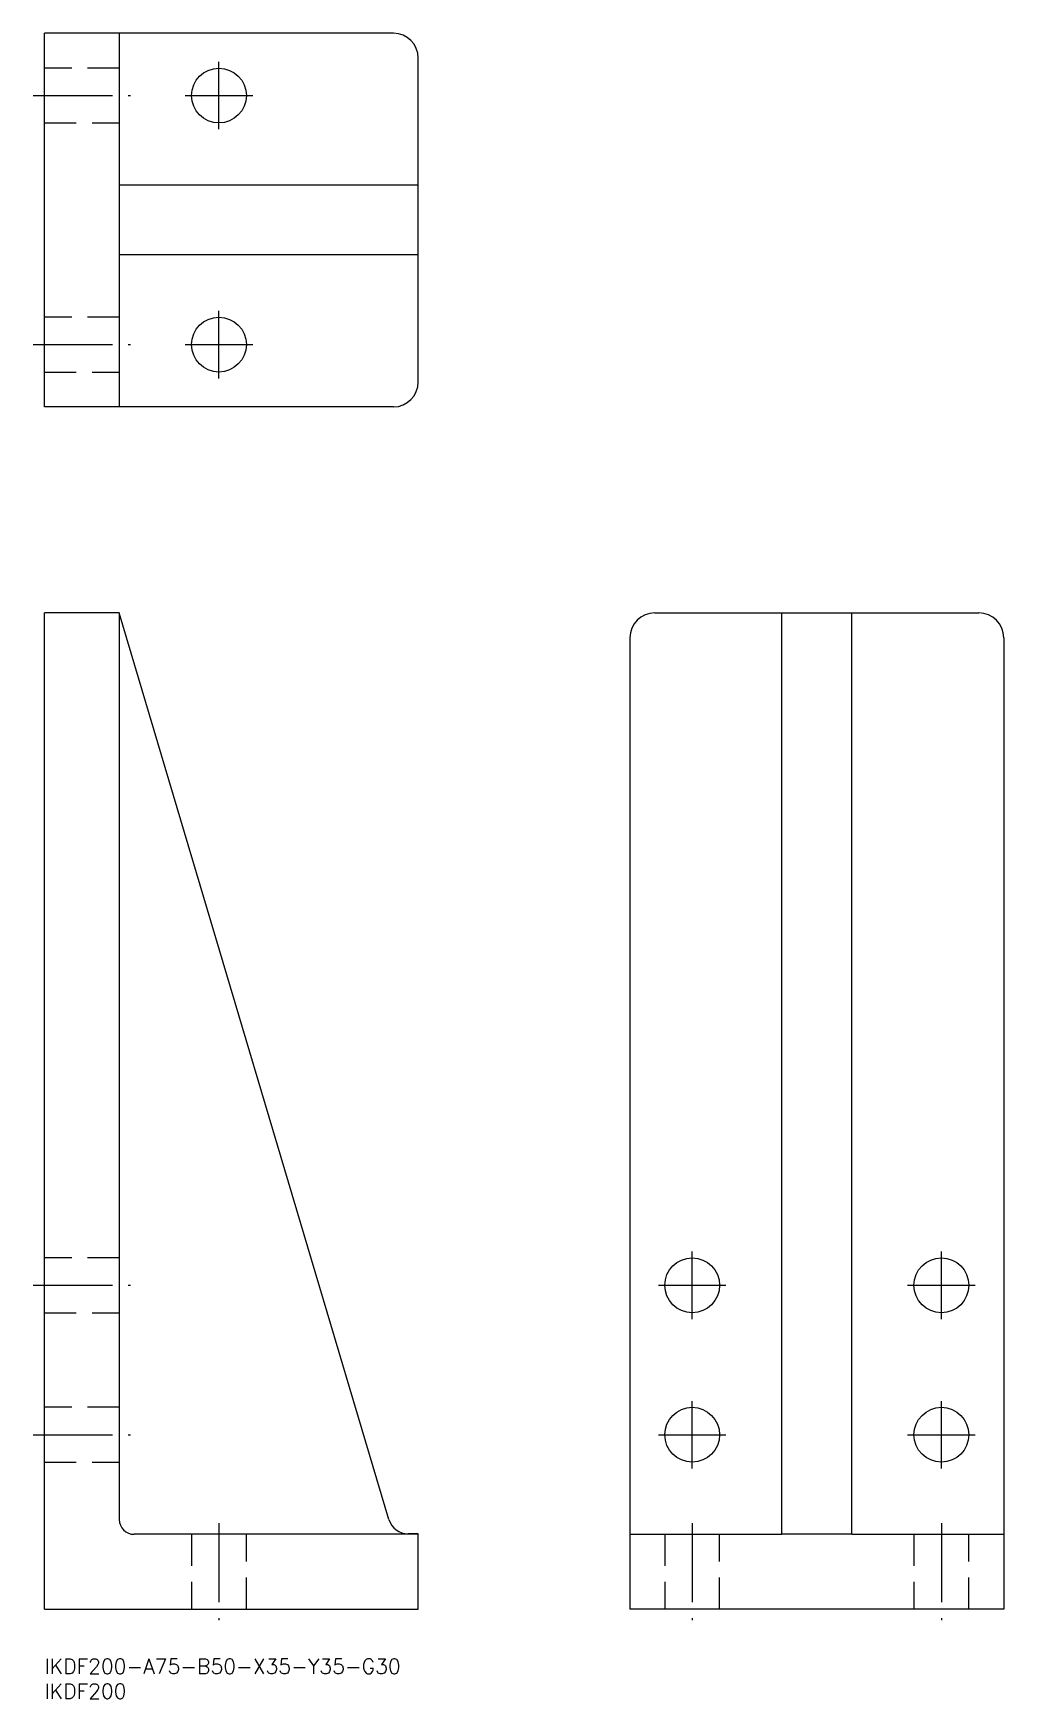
# Model space of a CAD drawing. Extents: x -2 to 192, y -8 to 326.
import ezdxf

# ---------------------------------------------------------------- set-up
doc = ezdxf.new("R2010")
doc.units = 0
doc.header["$LTSCALE"] = 0.5
doc.linetypes.add('CENTER', pattern=[50.8, 31.75, -6.35, 6.35, -6.35])
doc.linetypes.add('DASHED', pattern=[19.05, 12.7, -6.35])
for name, color, linetype in [('MSM_CENTER', 1, 'CENTER'), ('MSM_CONTINUOUS', 7, 'CONTINUOUS'), ('MSM_DASHED', 4, 'DASHED'), ('MSM_PART_NUMBER', 7, 'CONTINUOUS')]:
    doc.layers.add(name, color=color, linetype=linetype)
doc.styles.get("Standard").update_dxf_attribs({"font": 'txt.shx', "height": 3, "bigfont": 'bigfont.shx'})

# ---------------------------------------------------------------- blocks, each defined once
blk = doc.blocks.new('*U32')
at = {"layer": 'MSM_PART_NUMBER'}
blk.add_text('IKDF200-A75-B50-X35-Y35-G30', height=3, dxfattribs=at).set_placement((0, -3))
blk = doc.blocks.new('*U33')
at = {"layer": 'MSM_PART_NUMBER'}
blk.add_text('IKDF200', height=3, dxfattribs=at).set_placement((0, -8))

msp = doc.modelspace()

# ---------------------------------------------------------------- linework, layer by layer
at = {"layer": 'MSM_CENTER'}
for p, q in [((35, 307.1), (35, 320.65)), ((-2.25, 313.87), (17.25, 313.87)), ((28.23, 313.87), (41.78, 313.87)), ((35, 257.1), (35, 270.65)), ((-2.25, 263.87), (17.25, 263.87)), ((28.23, 263.87), (41.78, 263.87)), ((129.98, 68.23), (129.98, 81.77)), ((179.98, 68.23), (179.98, 81.77)), ((-2.25, 75), (17.25, 75)), ((123.2, 75), (136.75, 75)), ((173.2, 75), (186.75, 75)), ((129.98, 38.23), (129.98, 51.77)), ((179.98, 38.23), (179.98, 51.77)), ((-2.25, 45), (17.25, 45)), ((123.2, 45), (136.75, 45)), ((173.2, 45), (186.75, 45)), ((35, 27.25), (35, 7.75)), ((129.98, 27.25), (129.98, 7.75)), ((179.98, 27.25), (179.98, 7.75))]:
    msp.add_line(p, q, dxfattribs=at)
at = {"layer": 'MSM_CONTINUOUS'}
for p, q in [((70, 326.37), (0, 326.37)), ((0, 251.37), (0, 326.37)), ((15, 326.37), (15, 251.37)), ((75, 256.37), (75, 321.37)), ((75, 295.87), (15, 295.87)), ((75, 281.87), (15, 281.87)), ((70, 251.37), (0, 251.37)), ((15, 210), (0, 210)), ((0, 10), (0, 210)), ((69.12, 27.96), (15, 210)), ((15, 210), (15, 28)), ((122.48, 210), (187.48, 210)), ((147.98, 25), (147.98, 210)), ((161.98, 25), (161.98, 210)), ((117.48, 205), (117.48, 10)), ((192.48, 205), (192.48, 10)), ((75, 25), (18, 25)), ((75, 25.1), (72.95, 25.1)), ((75, 10), (75, 25.1)), ((117.48, 25), (147.98, 25)), ((147.98, 25.1), (161.98, 25.1)), ((161.98, 25), (192.48, 25)), ((0, 10), (75, 10)), ((192.48, 10), (117.48, 10))]:
    msp.add_line(p, q, dxfattribs=at)
for centre in [(35, 313.87), (35, 263.87), (129.98, 75), (179.98, 75), (129.98, 45), (179.98, 45)]:
    msp.add_circle(centre, 5.5, dxfattribs=at)
for centre, radius, start, end in [((70, 321.37), 5, 0, 90), ((70, 256.37), 5, 270, 0), ((122.48, 205), 5, 90, 180), ((187.48, 205), 5, 0, 90), ((18, 28), 3, 180, 270), ((72.95, 29.1), 4, 196.5571, 270)]:
    msp.add_arc(centre, radius, start, end, dxfattribs=at)
at = {"layer": 'MSM_DASHED'}
for p, q in [((15, 319.37), (0, 319.37)), ((0, 308.37), (15, 308.37)), ((15, 269.37), (0, 269.37)), ((0, 258.37), (15, 258.37)), ((15, 80.5), (0, 80.5)), ((0, 69.5), (15, 69.5)), ((15, 50.5), (0, 50.5)), ((0, 39.5), (15, 39.5)), ((29.5, 25), (29.5, 10)), ((40.5, 10), (40.5, 25)), ((124.48, 25), (124.48, 10)), ((135.48, 10), (135.48, 25)), ((174.48, 25), (174.48, 10)), ((185.48, 10), (185.48, 25))]:
    msp.add_line(p, q, dxfattribs=at)

# ---------------------------------------------------------------- block references
at = {"layer": 'MSM_CONTINUOUS'}
for name in ['*U32', '*U33']:
    msp.add_blockref(name, (0, 0), dxfattribs=at)

doc.saveas('drawing.dxf')
